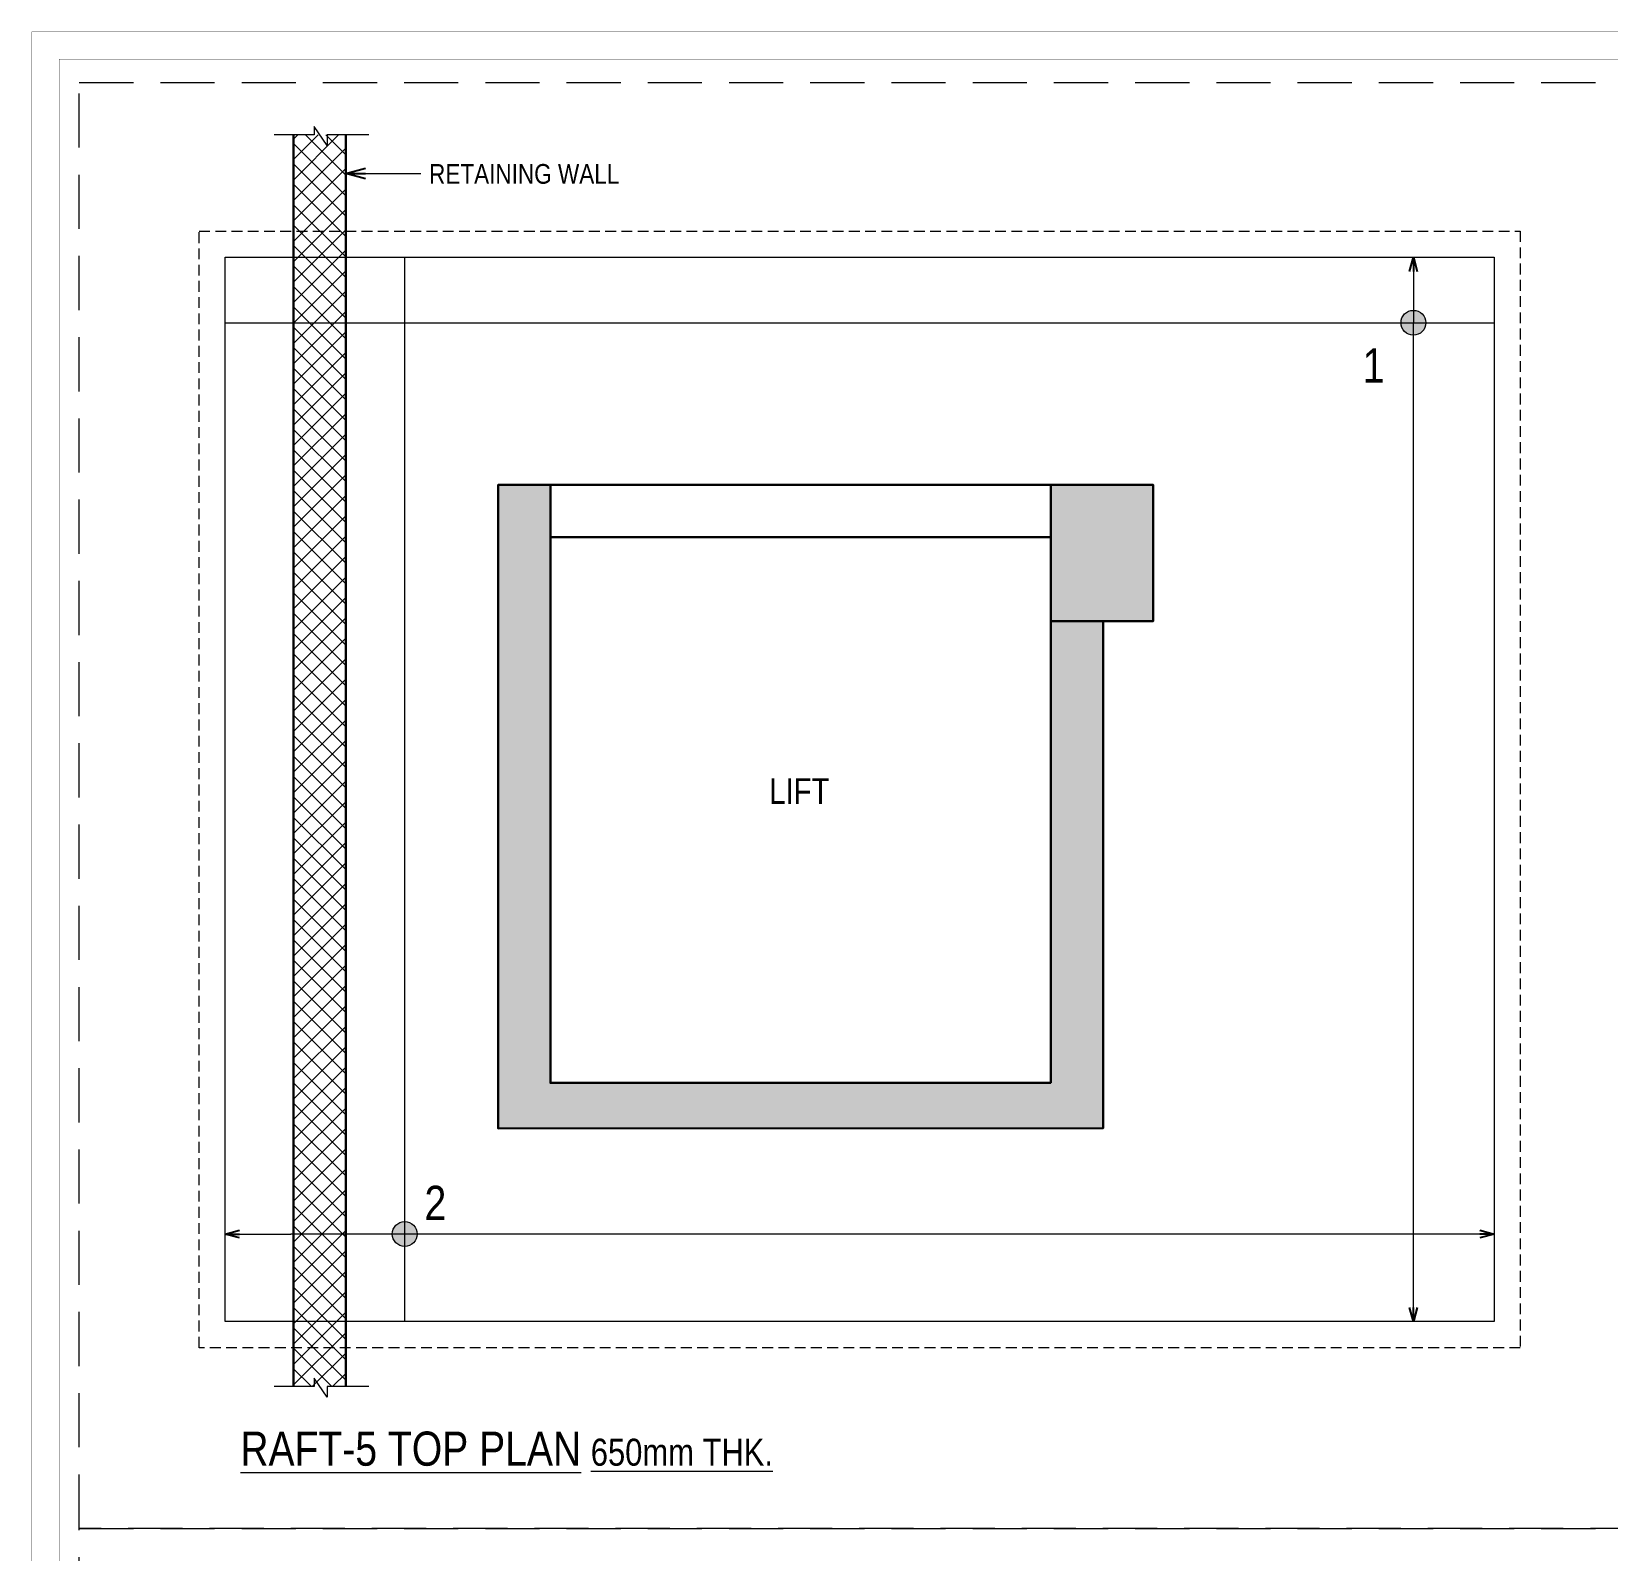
# Model space of a CAD drawing. Header units: millimetres. Extents: x 1112055 to 3390982, y -148532 to 766891.
# Drawn here: x 2470574 to 2498295, y 171719 to 198437 of the extents above; entities that cross this region are included whole.
import ezdxf

# ---------------------------------------------------------------- set-up
doc = ezdxf.new("R2010")
doc.units = ezdxf.units.MM
doc.linetypes.add('Hidden', pattern=[9.525, 6.35, -3.175])
for name, color, linetype, lineweight in [('B COL. NO', 202, 'Continuous', 30), ('B COL. NO.', 3, 'Continuous', 20), ('B FINAL COLUMN', 1, 'Continuous', 30), ('B FOOTING', 49, 'Continuous', 20), ('B HATCH', 250, 'Continuous', 0), ('B P.C.C', 251, 'Continuous', 0), ('B STEEL', 34, 'Continuous', 15), ('B STEEL TEXT', 7, 'Continuous', 15), ('B TITLE BLOCK', 250, 'Continuous', 0), ('B-COL NO', 7, 'Continuous', 5)]:
    doc.layers.add(name, color=color, linetype=linetype, lineweight=lineweight)
doc.layers.add('B-COL HT', color=7, linetype='Continuous', lineweight=0, true_color=0x4e4f45)
doc.styles.add('ARIAL', font='arial.ttf')
doc.styles.add('SWINC', font='swissc.ttf')
doc.styles.add('SWINS', font='swissc.ttf')
doc.dimstyles.new('DIM 1', dxfattribs={"dimscale": 0, "dimtxt": 230, "dimasz": 150, "dimexe": 0.18, "dimexo": 0.0625, "dimgap": 0.5, "dimtad": 1, "dimdec": 0, "dimzin": 0, "dimdsep": 46, "dimtxsty": 'ARIAL', "dimblk": 'OBLIQUE', "dimcen": 6, "dimse1": 1, "dimse2": 1, "dimclrd": 256, "dimclrt": 256, "dimadec": 0, "dimazin": 2, "dimtfac": 0.75, "dimtdec": 0, "dimtix": 1, "dimtofl": 0, "dimtmove": 1, "dimatfit": 3, "dimldrblk": 'OPEN30', "dimfxl": 0.18, "dimfrac": 1, "dimtolj": 1, "dimtzin": 0, "dimlwd": -1, "dimarcsym": 0})

# ---------------------------------------------------------------- blocks, each defined once
blk = doc.blocks.new('_Oblique')
at = {"color": 0, "linetype": 'ByBlock', "lineweight": -2}
blk.add_line((-0.5, -0.5), (0.5, 0.5), dxfattribs=at)
blk = doc.blocks.new('_Open30')
at = {"color": 0, "linetype": 'ByBlock', "lineweight": -2}
for p, q in [((-1, 0.268), (0, 0)), ((0, 0), (-1, -0.268)), ((0, 0), (-1, 0))]:
    blk.add_line(p, q, dxfattribs=at)

msp = doc.modelspace()

# ---------------------------------------------------------------- hatches: boundary and pattern name
at = {"layer": 'B HATCH', "lineweight": 0}
h = msp.add_hatch(dxfattribs=at)
h.set_pattern_fill('ANSI37', color=250, scale=80, style=0)
h.set_pattern_definition([(45, (-102189.08, 10074.8), (-179.605122, 179.605122), []), (135, (-102189.08, 10074.8), (-179.605122, -179.605122), [])])
h.paths.add_polyline_path([(2476101.5, 196616.9), (2475181.5, 196616.9), (2475181.5, 174600.8), (2476101.5, 174600.8)])
at = {"layer": 'B STEEL TEXT', "lineweight": 5}
h = msp.add_hatch(color=256, dxfattribs=at)
h.dxf.hatch_style = 1
edge = h.paths.add_edge_path()
edge.add_arc((2494881.6, 193313.9), 218.3, 0, 360)
h = msp.add_hatch(color=256, dxfattribs=at)
h.dxf.hatch_style = 1
edge = h.paths.add_edge_path()
edge.add_arc((2477138.7, 177285.6), 218.3, 0, 360)
at = {"layer": 'B-COL HT', "lineweight": 0}
h = msp.add_hatch(color=250, dxfattribs=at)
h.dxf.hatch_style = 1
h.paths.add_polyline_path([(2488501.5, 188063.6), (2489421.5, 188063.6), (2489421.5, 179145.6), (2478781.5, 179143.6), (2478781.5, 190461.6), (2479701.5, 190461.6), (2479701.5, 179943.6), (2488501.5, 179945.6)])
h = msp.add_hatch(color=250, dxfattribs=at)
h.dxf.hatch_style = 1
h.paths.add_polyline_path([(2488501.5, 188063.6), (2490301.5, 188063.6), (2490301.5, 190463.6), (2488501.5, 190463.6)])

# ---------------------------------------------------------------- linework, layer by layer
at = {"layer": 'B FINAL COLUMN', "color": 16, "lineweight": 30}
for points in [[(2475181.5, 196617.9), (2475181.5, 174600.8)], [(2476101.5, 196616.9), (2476101.5, 174600.8)]]:
    msp.add_lwpolyline(points, dxfattribs=at)
at = {"layer": 'B FINAL COLUMN', "color": 1, "lineweight": 30}
for points in [[(2488501.5, 188063.6), (2489421.5, 188063.6), (2489421.5, 179145.6), (2478781.5, 179143.6), (2478781.5, 190461.6), (2479701.5, 190461.6), (2479701.5, 179943.6), (2488501.5, 179945.6)], [(2479701.5, 189541.6), (2488501.5, 189543.6), (2488501.5, 190463.6), (2479701.5, 190461.6)], [(2488501.5, 188063.6), (2490301.5, 188063.6), (2490301.5, 190463.6), (2488501.5, 190463.6)]]:
    msp.add_lwpolyline(points, close=True, dxfattribs=at)
at = {"layer": 'B FOOTING', "color": 1, "lineweight": 13, "ltscale": 10}
for points in [[(2476506.6, 196616.9), (2475772.4, 196616.9), (2475772.4, 196431.5), (2475544, 196765.5), (2475544, 196616.9), (2474839.9, 196616.9)], [(2476506.6, 174600.8), (2475772.4, 174600.8), (2475772.4, 174415.5), (2475544, 174749.5), (2475544, 174600.8), (2474839.9, 174600.8)]]:
    msp.add_lwpolyline(points, dxfattribs=at)
at = {"layer": 'B FOOTING'}
msp.add_lwpolyline([(2473981.5, 194465.6), (2496301.5, 194465.6), (2496301.5, 175745.6), (2473981.5, 175745.6)], close=True, dxfattribs=at)
at = {"layer": 'B P.C.C', "color": 250, "linetype": 'Hidden', "lineweight": 0, "ltscale": 150}
for points in [[(2471413.7, 197537.6), (2533236.1, 197537.6), (2533236.1, 172105), (2471413.7, 172105)], [(2471413.7, 172105), (2533236.1, 172105), (2533236.1, 146360.6), (2471413.7, 146360.6)]]:
    msp.add_lwpolyline(points, close=True, dxfattribs=at)
at = {"layer": 'B P.C.C', "color": 250, "linetype": 'Hidden', "lineweight": 0, "ltscale": 30}
msp.add_lwpolyline([(2473521.5, 194925.6), (2496761.5, 194925.6), (2496761.5, 175285.6), (2473521.5, 175285.6)], close=True, dxfattribs=at)
at = {"layer": 'B STEEL'}
for p, q in [((2477138.7, 175745.6), (2477138.7, 194465.6)), ((2473981.5, 193313.9), (2496301.5, 193313.9))]:
    msp.add_line(p, q, dxfattribs=at)
at = {"layer": 'B STEEL TEXT', "lineweight": 5}
for centre in [(2494881.6, 193313.9), (2477138.7, 177285.6)]:
    msp.add_circle(centre, 218.3, dxfattribs=at)
at = {"layer": 'B TITLE BLOCK', "color": 1, "const_width": 10.8}
msp.add_lwpolyline([(2542904.4, 198431.1), (2542904.4, 132284.8), (2470579.1, 132284.8), (2470579.1, 198431.1)], close=True, dxfattribs=at)
at = {"layer": 'B TITLE BLOCK', "color": 250, "lineweight": 0, "const_width": 10.8}
msp.add_lwpolyline([(2542423.7, 197950.5), (2542423.7, 132765.4), (2471059.8, 132765.4), (2471059.8, 197950.5)], close=True, dxfattribs=at)

# ---------------------------------------------------------------- texts
at = {"layer": 'B COL. NO', "color": 3, "lineweight": 30, "style": 'SWINC'}
msp.add_text('LIFT', height=450, dxfattribs=at).set_placement((2483549.7, 184850.9))
at = {"layer": 'B COL. NO.', "style": 'SWINC'}
msp.add_text('%%U650mm THK.', height=475, dxfattribs=at).set_placement((2480411.4, 173210.3))
at = {"layer": 'B STEEL TEXT', "lineweight": 5, "style": 'SWINS'}
msp.add_text('RETAINING WALL', height=346, dxfattribs=at).set_placement((2477566.5, 195759.3))
at = {"layer": 'B STEEL TEXT', "lineweight": 9, "style": 'SWINC'}
for s, p in [('1', (2493989.8, 192262.3)), ('2', (2477486.9, 177534))]:
    msp.add_text(s, height=600, dxfattribs=at).set_placement(p)
at = {"layer": 'B-COL NO', "color": 3, "lineweight": 15, "style": 'SWINC'}
msp.add_text('%%URAFT-5 TOP PLAN', height=600, dxfattribs=at).set_placement((2474246.9, 173210.3))

# ---------------------------------------------------------------- leaders
at = {"layer": 'B STEEL TEXT', "lineweight": 5}
for points, override in [([(2476101.5, 195939), (2477424.2, 195939)], {"dimscale": 1, "dimasz": 346, "dimtad": 0, "dimtxsty": 'SWINC', "dimfxlon": 1, "dimlwd": 5, "dimarcsym": 2}), ([(2494881.6, 194465.6), (2494881.6, 193313.9)], {"dimscale": 1, "dimasz": 250, "dimtad": 0, "dimtxsty": 'SWINC', "dimclrd": 250, "dimfxlon": 1, "dimlwd": 0, "dimarcsym": 2}), ([(2494881.6, 175745.6), (2494881.6, 193313.9)], {"dimscale": 1, "dimasz": 250, "dimtad": 0, "dimtxsty": 'SWINC', "dimclrd": 250, "dimfxlon": 1, "dimlwd": 0, "dimarcsym": 2}), ([(2473981.5, 177285.6), (2475133.2, 177285.6)], {"dimscale": 1, "dimasz": 250, "dimtad": 0, "dimtxsty": 'SWINC', "dimclrd": 250, "dimfxlon": 1, "dimlwd": 0, "dimarcsym": 2}), ([(2496301.5, 177285.6), (2475133.2, 177285.6)], {"dimscale": 1, "dimasz": 250, "dimtad": 0, "dimtxsty": 'SWINC', "dimclrd": 250, "dimfxlon": 1, "dimlwd": 0, "dimarcsym": 2})]:
    msp.add_leader(points, dimstyle='DIM 1', override=override, dxfattribs=at)

doc.saveas('drawing.dxf')
